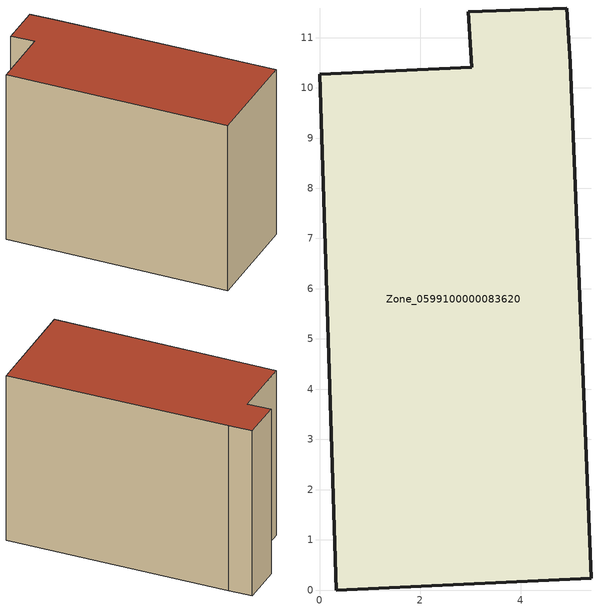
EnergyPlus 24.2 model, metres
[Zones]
Zone_0599100000083620
 floor ground (C_G): 4.92,11.59 4.99,10.5 5.41,0.23 0.33,0 0,10.27 3.03,10.41 2.96,11.51 z0
 wall outside (C_F): 4.99,10.5 4.92,11.59 2.96,11.51 3.03,10.41 0,10.27 0.33,0 5.41,0.23 4.99,10.5 z0:8.07
 roof outside (C_R): 5.41,0.23 4.99,10.5 4.92,11.59 2.96,11.51 3.03,10.41 0,10.27 0.33,0 z8.07
[BUILDING]
Pand.0599100000083620: North Axis=0; Terrain=City; Loads Convergence Tolerance Value=0.04; Temperature Convergence Tolerance Value=0.4; Solar Distribution=FullExterior; Maximum Number of Warmup Days=25; Minimum Number of Warmup Days=1
[Site:Location]
Rotterdam.The.Hague.AP_ZH_NLD Design_Conditions: Latitude=51.96; Longitude=4.45; Time Zone=1; Elevation=-4.5
[SITE:GROUNDTEMPERATURE:BUILDINGSURFACE]
18, 18, 18, 18, 18, 18, 18, 18, 18, 18, 18, 18
[MATERIAL] Thermal Absorptance=0.9; Solar Absorptance=0.7; Visible Absorptance=0.7
Name | Roughness | Thickness | Conductivity | Density | Specific Heat
G.TI.1946-1964 | MediumSmooth | 0.15 | 1 | 540 | 1210
F.TI.1946-1964 | Rough | 0.3 | 0.857143 | 1920 | 840
R.TI.1946-1964 | MediumRough | 0.2 | 0.277778 | 1500 | 1000
[CONSTRUCTION]
C_G: G.TI.1946-1964
C_F: F.TI.1946-1964
C_R: R.TI.1946-1964
[ZONE]
Zone_0599100000083620: Type=1; Multiplier=1; Ceiling Height=Autocalculate; Volume=Autocalculate; Floor Area=autocalculate; Part of Total Floor Area=Yes
[ZONEINFILTRATION:DESIGNFLOWRATE]
Infil_Zone_0599100000083620: Zone or ZoneList or Space or SpaceList=Zone_0599100000083620; Schedule=AlwaysOn; Design Flow Rate Calculation Method=Flow/Area; Flow Rate per Floor Area=0.003; Constant Term Coefficient=1; Temperature Term Coefficient=0; Velocity Term Coefficient=0; Velocity Squared Term Coefficient=0
[HVACTEMPLATE:ZONE:IDEALLOADSAIRSYSTEM]
Zone_0599100000083620: Maximum Heating Supply Air Temperature=50; Minimum Cooling Supply Air Temperature=13; Maximum Heating Supply Air Humidity Ratio=0.0156; Minimum Cooling Supply Air Humidity Ratio=0.0077; Heating Limit=NoLimit; Cooling Limit=NoLimit; Dehumidification Control Type=ConstantSensibleHeatRatio; Cooling Sensible Heat Ratio=0.7; Dehumidification Setpoint=60; Humidification Control Type=None; Humidification Setpoint=30; Outdoor Air Method=None; Outdoor Air Flow Rate per Person=0.00944; Outdoor Air Flow Rate per Zone Floor Area=0; Outdoor Air Flow Rate per Zone=0; Demand Controlled Ventilation Type=None; Outdoor Air Economizer Type=NoEconomizer; Heat Recovery Type=None; Sensible Heat Recovery Effectiveness=0.7; Latent Heat Recovery Effectiveness=0.65
[ZONECONTROL:THERMOSTAT]
ThermostatControl_Zone_0599100000083620: Zone or ZoneList=Zone_0599100000083620; Control Type Schedule=DualSetpointControlType; Control 1=Thermostat_Zone_0599100000083620; Temperature Difference Between Cutout And Setpoint=0
[THERMOSTATSETPOINT:DUALSETPOINT]
Thermostat_Zone_0599100000083620: Heating Setpoint Temperature Schedule=HeatingSetpoint_Zone_0599100000083620; Cooling Setpoint Temperature Schedule=CoolingSetpoint_Zone_0599100000083620
[SCHEDULE:COMPACT]
HeatingSetpoint_Zone_0599100000083620: Through: 12/31, For: AllDays, Until: 24:00, 21
CoolingSetpoint_Zone_0599100000083620: Through: 12/31, For: AllDays, Until: 24:00, 24
DualSetpointControlType: Through: 12/31, For: AllDays, Until: 24:00, 4
AlwaysOn: Through: 12/31, For: AllDays, Until: 24:00, 1
